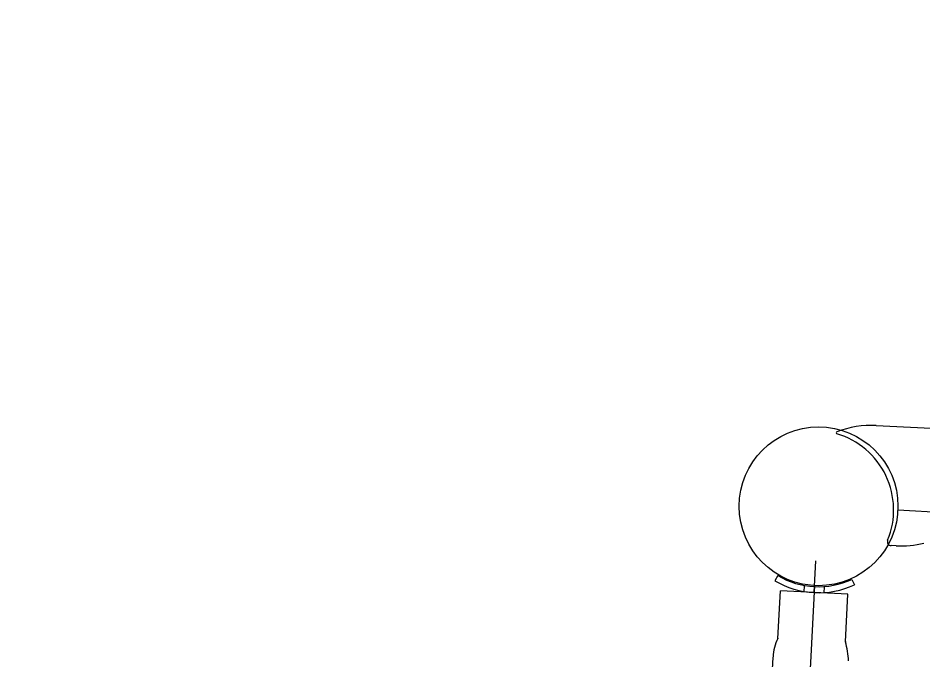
# Model space of a CAD drawing. Header units: feet. Extents: x 10084 to 13321, y 3329 to 8503.
# Drawn here: x 11194.914 to 11197.29, y 5251.398 to 5253.083 of the extents above; entities that cross this region are included whole.
import ezdxf

# ---------------------------------------------------------------- set-up
doc = ezdxf.new("R2010")
doc.units = ezdxf.units.FT
doc.header["$LTSCALE"] = 40
doc.header["$MEASUREMENT"] = 0
doc.layers.add('amenity center', color=31, linetype='Continuous')

msp = doc.modelspace()

# ---------------------------------------------------------------- linework, layer by layer
at = {"layer": 'amenity center', "color": 7, "ltscale": 100}
for p, q in [((11197.1649, 5252.0154), (11197.4195, 5252.0024)), ((11200.8833, 5251.606), (11197.2215, 5251.793)), ((11197.2166, 5251.6998), (11197.2038, 5251.7005)), ((11197.0018, 5251.5774), (11197.0061, 5251.6607)), ((11196.9066, 5251.6218), (11196.8987, 5251.6083)), ((11197.0028, 5251.5956), (11196.8157, 5247.9337)), ((11196.9758, 5251.5787), (11196.9767, 5251.5959)), ((11197.0278, 5251.5761), (11197.0287, 5251.5933)), ((11197.1011, 5251.6118), (11197.1076, 5251.5976)), ((11196.907, 5251.4571), (11196.9134, 5251.5819)), ((11197.0903, 5251.5729), (11196.9134, 5251.5819)), ((11197.0839, 5251.448), (11197.0903, 5251.5729)), ((11196.8165, 5249.8893), (11196.8941, 5251.4085))]:
    msp.add_line(p, q, dxfattribs=at)
msp.add_circle((11197.0134, 5251.8037), 0.2083, dxfattribs=at)
for centre, radius, start, end in [((11194.7149, 5251.9816), 5.5307, 357.4814, 86.6699), ((11194.7149, 5251.9816), 5.4211, 357.4896, 86.6617), ((11194.7149, 5251.9816), 3.2496, 357.7662, 86.385), ((11194.7149, 5251.9816), 3.14, 357.7903, 86.3609), ((11197.0622, 5251.9963), 0.0025, 111.2994, 253.4207), ((11197.1521, 5251.7657), 0.25, 87.0756, 111.2994), ((11197.0021, 5251.7942), 0.2083, 337.6044, 73.4207), ((11197.2043, 5251.7109), 0.0104, 157.6044, 267.0756), ((11197.2294, 5251.9495), 0.25, 267.0756, 283.9517), ((11197.0134, 5251.8037), 0.2109, 239.5756, 294.5756), ((11197.0134, 5251.8037), 0.2266, 239.5756, 294.5756), ((11197.0042, 5251.4053), 0.1101, 151.9186, 178.2907), ((11196.9126, 5251.3953), 0.1792, 0.992, 17.1012)]:
    msp.add_arc(centre, radius, start, end, dxfattribs=at)
for p in [(11196.907, 5251.4571), (11197.0839, 5251.448)]:
    msp.add_point(p, dxfattribs=at)

doc.saveas('drawing.dxf')
